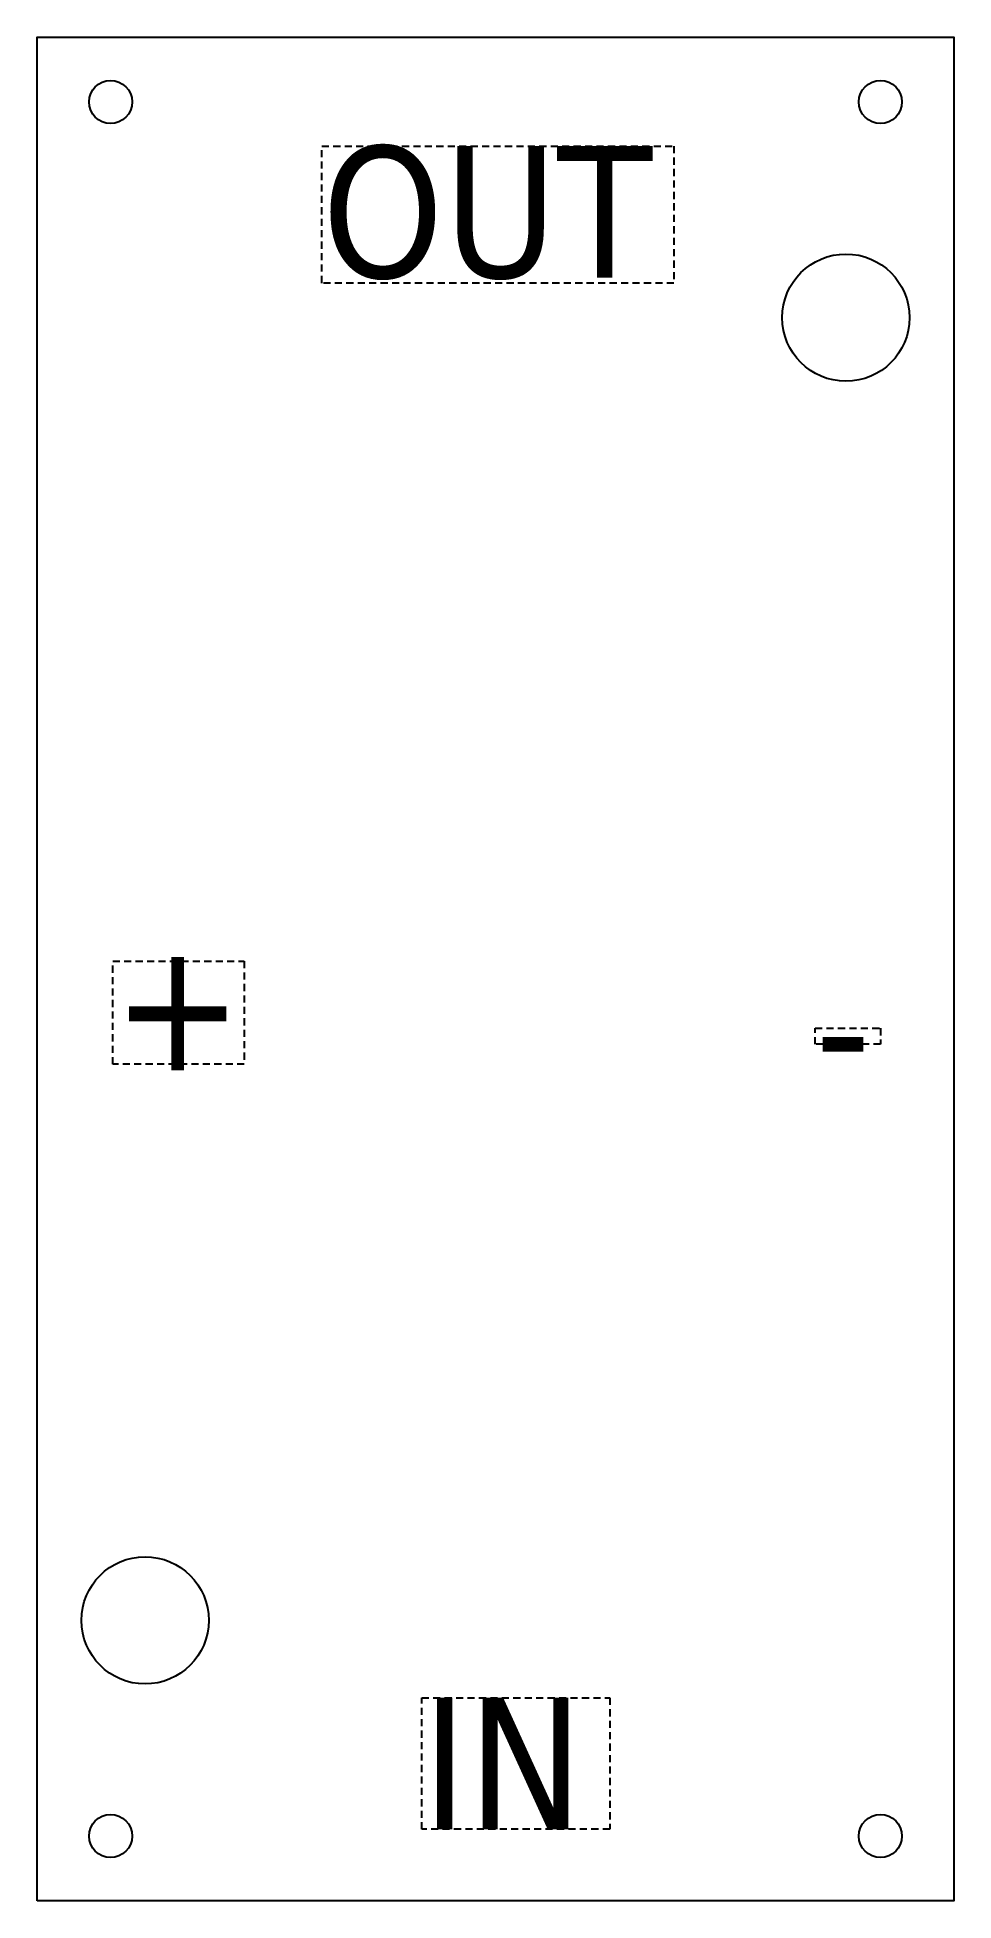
# Model space of a CAD drawing. Header units: millimetres. Extents: x -52.3 to -31, y 217.7 to 260.9.
import ezdxf

# ---------------------------------------------------------------- set-up
doc = ezdxf.new("R2010")
doc.units = ezdxf.units.MM
doc.linetypes.add('DASHED', pattern=[0.2067, 0.1654, -0.0413])
doc.styles.add('Sketch Text (ANSI) - 3DA', font='tahoma.ttf')

msp = doc.modelspace()

# ---------------------------------------------------------------- linework, layer by layer
at = {"color": 181, "linetype": 'DASHED', "lineweight": 25, "true_color": 0xa666ff}
for p, q in [((-45.653, 258.337), (-37.488, 258.337)), ((-45.653, 255.161), (-45.653, 258.337)), ((-37.488, 258.337), (-37.488, 255.161)), ((-37.488, 255.161), (-45.653, 255.161)), ((-50.501, 239.445), (-47.45, 239.445)), ((-50.501, 237.051), (-50.501, 239.445)), ((-47.45, 239.445), (-47.45, 237.051)), ((-34.216, 237.887), (-32.695, 237.887)), ((-34.216, 237.516), (-34.216, 237.887)), ((-32.695, 237.887), (-32.695, 237.516)), ((-32.695, 237.516), (-34.216, 237.516)), ((-47.45, 237.051), (-50.501, 237.051)), ((-43.336, 222.364), (-38.974, 222.364)), ((-43.336, 219.316), (-43.336, 222.364)), ((-38.974, 222.364), (-38.974, 219.316)), ((-38.974, 219.316), (-43.336, 219.316))]:
    msp.add_line(p, q, dxfattribs=at)
msp.add_lwpolyline([(-52.25, 217.66), (-52.25, 260.86), (-31, 260.86), (-31, 217.66)], close=True)
for centre, radius in [((-50.55, 259.36), 0.5), ((-32.7, 259.36), 0.5), ((-33.5, 254.36), 1.475), ((-49.75, 224.16), 1.475), ((-50.55, 219.16), 0.5), ((-32.7, 219.16), 0.5)]:
    msp.add_circle(centre, radius)

# ---------------------------------------------------------------- texts
at = {"color": 181, "true_color": 0xa666ff, "insert": (-45.653, 258.337), "char_height": 3.048, "width": 8.16587, "attachment_point": 1, "style": 'Sketch Text (ANSI) - 3DA'}
msp.add_mtext('\\fTahoma|b0|i0;OUT', dxfattribs=at)
at = {"color": 181, "true_color": 0xa666ff, "char_height": 3.048, "attachment_point": 1, "style": 'Sketch Text (ANSI) - 3DA'}
for s, insert in [('\\fTahoma|b0|i0;+', (-50.501, 239.961)), ('\\fTahoma|b0|i0;-', (-34.216, 239.416)), ('\\fTahoma|b0|i0;IN', (-43.336, 222.364))]:
    msp.add_mtext(s, dxfattribs=dict(at, insert=insert))

doc.saveas('drawing.dxf')
